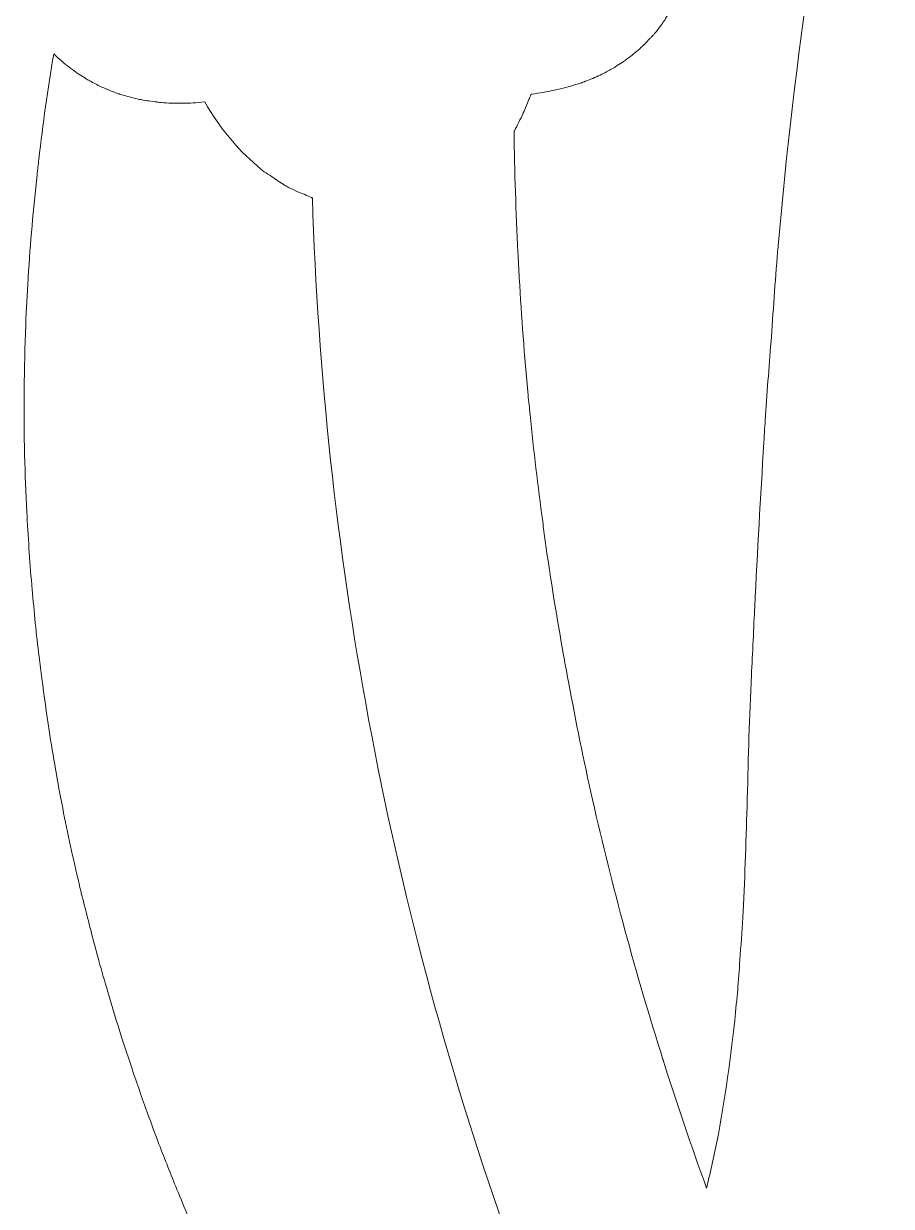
# Model space of a CAD drawing. Header units: millimetres. Extents: x -416 to 1516, y -417 to 43.
# Drawn here: x 793.3 to 803.31, y -190.96 to -177.33 of the extents above; entities that cross this region are included whole.
import ezdxf

# ---------------------------------------------------------------- set-up
doc = ezdxf.new("R2010")
doc.units = ezdxf.units.MM
doc.header["$MEASUREMENT"] = 0
doc.layers.add('Layer 2', color=7, linetype='Continuous')

msp = doc.modelspace()

# ---------------------------------------------------------------- linework, layer by layer
at = {"layer": 'Layer 2', "lineweight": 0}
for points, knots in [([(805.6022479268547, -164.4137424750436), (805.5994918504665, -164.7134873141071), (805.5843334303314, -165.0096793984515), (805.5541027174484, -165.3018665592942), (805.549968602866, -165.3420665172378), (805.5484183098977, -165.3829554942783), (805.5437674309926, -165.4230262611411), (805.5431645392827, -165.429184369321), (805.5428200297341, -165.435428604888), (805.542131010637, -165.4415651812211), (805.5388581699261, -165.4691259451031), (805.5351546922794, -165.4965359860576), (805.531623469407, -165.5240106225525), (805.5063881449776, -165.7239984154713), (805.4766741964173, -165.922801956817), (805.4405868212093, -166.1200552051943), (805.440414566435, -166.1208303516785), (805.4403284390479, -166.1216270300094), (805.4401561842736, -166.1224237083404), (805.4022601339359, -166.3297107973185), (805.3585074212732, -166.5356844436429), (805.3100177023184, -166.7405599657814), (805.3099315749313, -166.7411628574913), (805.309759320157, -166.7417657492012), (805.3095870653827, -166.7423686409111), (805.2590302891367, -166.9561798794644), (805.2032197422756, -167.1689575893722), (805.1430166986709, -167.3808955572554), (805.1429305712837, -167.3812400668039), (805.1428444438966, -167.3815845763524), (805.1427583165095, -167.3819075540542), (805.1190732850484, -167.4651496737165), (805.0948714892645, -167.5483271978385), (805.0699806743836, -167.6313539990331), (805.0697222922222, -167.6320860818237), (805.0695500374479, -167.6328181646143), (805.0692916552865, -167.6335502474049), (805.0107250320373, -167.82854265187), (804.9489716954641, -168.0230613557059), (804.8843761551158, -168.2172786136869), (804.8840316455672, -168.2184843971067), (804.8836010086316, -168.2197117123734), (804.8831703716959, -168.2209174957932), (804.8513032384574, -168.3167557458235), (804.818919340896, -168.4125939958538), (804.7858464242375, -168.508346118497), (804.7857602968505, -168.5085614369648), (804.7857602968505, -168.5088198191262), (804.7855880420763, -168.509035137594), (804.6719860184501, -168.8378910335079), (804.5520105681762, -169.16642395172), (804.42910678674, -169.4960119304245), (804.3512476287733, -169.7045909302096), (804.2717520504511, -169.9148063503502), (804.1926009816776, -170.1244834743212), (804.144283517497, -170.2523826442111), (804.0966550724133, -170.3792482854554), (804.0482514808456, -170.5078149425956), (804.0441173662633, -170.5188607799952), (804.0400693790682, -170.5293252575316), (804.0359352644858, -170.5403495630844), (803.7387096514959, -171.3289319196581), (803.4436372231843, -172.0729002896978), (803.2091123480259, -172.8404675638115), (803.2090262206387, -172.8408551370536), (803.2089400932516, -172.8412642421425), (803.2087678384773, -172.8416518153846), (803.1751781574961, -172.9497201543875), (803.1463254828072, -173.0598986143751), (803.11531962344, -173.1690866094108), (803.0907733181076, -173.2577116907688), (803.06217902558, -173.3444635014568), (803.0396136501516, -173.4341221114604), (802.4918434679969, -175.6109918212026), (802.1959097658139, -177.7331921719633), (802.0057404950281, -179.8899080731169), (802.0057404950281, -179.8899080731169), (802.0052237307053, -179.8967552003938), (802.0052237307053, -179.8967552003938), (802.005051475931, -179.8968843914745), (802.005051475931, -179.8970351144019), (802.005051475931, -179.8971643054826), (801.9747346356609, -180.2415446629269), (801.9532889162651, -180.5904467081956), (801.9277952096743, -180.9369587184714), (801.9054020890202, -181.2402993759476), (801.8793916181065, -181.5416591035199), (801.860012956002, -181.8471098819809), (801.8598407012278, -181.8498228946755), (801.8596684464535, -181.8525574392169), (801.8594961916792, -181.8552704519115), (801.8532950198058, -181.9535418006283), (801.8471799753195, -182.0530404646117), (801.8411510582202, -182.1515701954898), (801.8410649308332, -182.1535941890874), (801.840892676059, -182.1556397145318), (801.8408065486718, -182.1576637081293), (801.802824370947, -182.7839174718074), (801.7677705243844, -183.4136163309707), (801.7358172637588, -184.0527676708717), (801.725481977303, -184.2586121261154), (801.7092900285223, -184.610894671329), (801.6980934681953, -184.8343737090878), (801.672944271153, -185.3352905926431), (801.6629534942458, -185.7590373373288), (801.6495176218533, -186.2678348768067), (801.6495176218533, -186.2688468736054), (801.6494314944662, -186.2698373385575), (801.6494314944662, -186.2708493353562), (801.6380626793648, -186.7035317964568), (801.6234210235525, -187.1357405569282), (801.601372412447, -187.5669588524476), (801.6001666290271, -187.5885552947707), (801.5989608456073, -187.6101948007875), (801.5978411895745, -187.6317697112638), (801.5889700687001, -187.7950672372647), (801.5763954701789, -187.9579125944831), (801.5641653812062, -188.1208010153951), (801.5560694068159, -188.2379557937403), (801.5490930884582, -188.3552182313195), (801.5390161841639, -188.4721146275034), (801.5366907447113, -188.4993739455305), (801.5342791778717, -188.5266332635575), (801.531867611032, -188.5538710497378), (801.5295421715795, -188.5799030524982), (801.5263554582556, -188.6058489278714), (801.5232548723188, -188.6318163350915), (801.4759709367838, -189.132819346034), (801.4087915748214, -189.6315615130642), (801.3162046336554, -190.1275260718595), (801.2784808380919, -190.320300696106), (801.2363645457847, -190.5124939604894), (801.1911476675408, -190.7044073108646), (801.1875303172812, -190.7199533042418), (801.1837407122475, -190.7354777657722), (801.180123361988, -190.7510237591494), (801.0023564349491, -190.2609804582194), (800.8350970491402, -189.7682241445947), (800.6783452045613, -189.2729701367433), (800.6776561854643, -189.2707523565247), (800.6771394211415, -189.2685561081528), (800.6764504020445, -189.2663383279342), (800.3638941141452, -188.2780911561435), (800.0932818637788, -187.2799393348327), (799.8653026700424, -186.2733254977363), (799.8653026700424, -186.2733254977363), (799.8647859057196, -186.2708062716627), (799.8647859057196, -186.2708062716627), (799.7629833341305, -185.8211136516037), (799.6727218324169, -185.3691601876324), (799.5879724834798, -184.916237790556), (799.5698857321822, -184.8194306074205), (799.5514544713361, -184.7226449561317), (799.5341428665228, -184.6257085819155), (799.4548195429749, -184.1824324521978), (799.3826447925588, -183.7378859435199), (799.3196856725659, -183.2918322055671), (799.3090920039488, -183.2173320156986), (799.3003931378486, -183.1425734436687), (799.2903162335542, -183.067987126413), (799.2350224510159, -182.6578915725876), (799.1866188594481, -182.2467624901166), (799.1451915862381, -181.8345783471532), (799.1376985035577, -181.7598197751233), (799.1289135100702, -181.6852549897145), (799.1218510643255, -181.6104102902974), (799.0793902624698, -181.1607822657787), (799.0463173458114, -180.7098838622999), (799.020479129672, -180.2580595894094), (799.0148808495085, -180.1604987916364), (799.0103160979905, -180.0628088027828), (799.0054929643112, -179.965140345776), (798.9826692067214, -179.5014304934614), (798.9654437292951, -179.0370316220497), (798.9601899586801, -178.5713623716778), (798.9615679968742, -178.5689938685317), (798.9625153981327, -178.5664531106113), (798.9638073089396, -178.5640846074652), (799.0002391936962, -178.4986062613987), (799.0338288746774, -178.4315776223638), (799.0639734601733, -178.3628049037395), (799.064490224496, -178.3616421840132), (799.0651792435931, -178.3605225279805), (799.0656960079159, -178.3593382764075), (799.0656960079159, -178.3593382764075), (799.0656960079159, -178.3592306171736), (799.0656960079159, -178.3592306171736), (799.0662127722387, -178.3581755566812), (799.0665572817873, -178.3571420280356), (799.06707404611, -178.3560869675433), (799.0891226572156, -178.3055086594505), (799.1103099944498, -178.2555763067611), (799.1307221851999, -178.2054932311443), (799.134684045008, -178.1958469637856), (799.1390765417517, -178.1860284416526), (799.1430384015598, -178.1764037061407), (799.1476031530777, -178.1653148050476), (799.1526846689185, -178.1538813944059), (799.1571632930493, -178.1428786206999), (799.1588858407919, -178.1426633022321), (799.1605222611474, -178.1422111334496), (799.1623309362772, -178.1419958149818), (799.1639673566326, -178.1417804965139), (799.1654315222139, -178.1413713914251), (799.1670679425694, -178.1411560729572), (799.1670679425694, -178.1411560729572), (799.1678430890536, -178.1410268818765), (799.1678430890536, -178.1410268818765), (799.2539704761848, -178.1297657260091), (799.3378585512506, -178.1145427103337), (799.420713097671, -178.0970373188993), (799.4208853524451, -178.0969942552057), (799.4211437346065, -178.0969511915121), (799.4214021167679, -178.0969081278186), (799.4220050084779, -178.0967789367379), (799.4226079001878, -178.0967143411975), (799.4232107918978, -178.0965851501168), (799.4469819507459, -178.0915466979696), (799.4704947274328, -178.0861852681207), (799.4939213767325, -178.0805869879572), (799.4943520136682, -178.0804793287233), (799.4947826506037, -178.0803286057958), (799.4952132875394, -178.0802209465619), (799.4953855423137, -178.0801778828683), (799.4955577970879, -178.080113287328), (799.4957300518622, -178.0800702236344), (799.576345286217, -178.0607346252235), (799.6556686097649, -178.0388798007389), (799.732494239086, -178.0123310336557), (799.7333555129574, -178.0120295878007), (799.7343029142157, -178.0118788648732), (799.7351641880871, -178.0115774190183), (799.7369728632168, -178.0109529954616), (799.7388676657338, -178.0106084859131), (799.7406763408635, -178.0099840623564), (799.7435185446388, -178.0089720655576), (799.7467052579626, -178.008433769388), (799.7496335891251, -178.0074217725892), (799.75609314316, -178.0051393968302), (799.762035932872, -178.001888087966), (799.7684093595198, -177.9995411166667), (799.7715099454565, -177.998421460634), (799.774438276619, -177.9968926995124), (799.7775388625556, -177.9957515116329), (799.7795197924597, -177.9950409606891), (799.7812423402023, -177.9940935594306), (799.7832232701063, -177.9933830084868), (799.8402396003872, -177.972152607559), (799.8963085294097, -177.9490704678078), (799.9509132928508, -177.9232322516684), (799.9511716750122, -177.9231461242813), (799.9513439297865, -177.9230815287409), (799.9515161845608, -177.9229954013538), (799.9521190762707, -177.9227370191924), (799.9527219679806, -177.9225432325714), (799.9532387323034, -177.92228485041), (799.9775266554744, -177.9107868442279), (800.0009533047742, -177.8975662903033), (800.0247244636223, -177.8850993510161), (800.0259302470422, -177.8844749274594), (800.027136030462, -177.8836997809752), (800.0283418138819, -177.8830753574185), (800.0290308329788, -177.8827093160232), (800.0296337246888, -177.8822786790875), (800.0303227437859, -177.8819126376922), (800.0695968323178, -177.8611559373936), (800.1084402839139, -177.8394303039897), (800.1462502068645, -177.8159175273029), (800.1467669711873, -177.8156376132947), (800.147197608123, -177.8154222948269), (800.1476282450586, -177.8151423808187), (800.1484033915428, -177.8146686801895), (800.149178538027, -177.8142595751006), (800.1499536845112, -177.8137858744714), (800.1752751363277, -177.797959967086), (800.2003382059829, -177.7814450406036), (800.2250567660896, -177.7643272224113), (800.2257457851866, -177.7638319899353), (800.2264348042837, -177.7632290982253), (800.2271238233808, -177.7627338657493), (800.2274683329293, -177.7625185472815), (800.2277267150906, -177.7622386332733), (800.2280712246392, -177.7620233148055), (800.2639863450729, -177.7369817769971), (800.2989540642482, -177.7098947137443), (800.3334050191007, -177.6819894403138), (800.3340940381978, -177.6814511441442), (800.3347830572948, -177.6809559116682), (800.3354720763919, -177.6804176154986), (800.3366778598117, -177.6794056186999), (800.3380558980058, -177.6785228129818), (800.3392616814257, -177.677510816183), (800.361827056854, -177.6591441508772), (800.384736941831, -177.6415526320557), (800.4066132981623, -177.621894055943), (800.4066994255494, -177.6218509922494), (800.4066994255494, -177.621786396709), (800.4067855529365, -177.6217218011687), (800.4067855529365, -177.6217002693219), (800.4068716803237, -177.6216787374752), (800.4068716803237, -177.6216572056284), (800.4068716803237, -177.6216141419348), (800.4069578077108, -177.6215710782412), (800.4070439350979, -177.6215280145477), (800.4073884446465, -177.6211404413056), (800.407732954195, -177.6207098043699), (800.4082497185177, -177.6203222311278), (800.4085942280662, -177.6200423171196), (800.4088526102277, -177.6196762757243), (800.4091971197762, -177.6193963617162), (800.4482128261467, -177.5841487285327), (800.4855921121616, -177.5453914043236), (800.5224546338538, -177.5057082107029), (800.5257274745647, -177.5021554559837), (800.5293448248243, -177.4991194655874), (800.5326176655353, -177.4955451790214), (800.533134429858, -177.4950284146987), (800.5336511941808, -177.4945331822226), (800.5341679585036, -177.4939948860531), (800.5381298183116, -177.4897100485433), (800.5424361876683, -177.4861788256709), (800.5463119200891, -177.4818509244676), (800.5541495123181, -177.4731735902141), (800.5628483784184, -177.4663479947839), (800.5705998432602, -177.4574553420626), (800.5705998432602, -177.4574553420626), (800.5708582254216, -177.4571969599012), (800.5708582254216, -177.4571969599012), (800.599366390562, -177.4244685527914), (800.6232236767974, -177.3910511265844), (800.6475115999683, -177.3576767640711), (800.6494925298724, -177.35500681507), (800.6515595871635, -177.3523583979157), (800.6536266444547, -177.3497099807614), (800.6606890901994, -177.3399129904753), (800.6693018289126, -177.3303528505037), (800.6761058924959, -177.3205343283707), (800.6766226568187, -177.3196515226526), (800.6771394211415, -177.3187687169346), (800.6778284402386, -177.3178859112165), (800.6848047585962, -177.3079381980028), (800.6907475483083, -177.2978182300149), (800.697120974956, -177.2877628575673), (800.7123655224782, -177.2645299948886), (800.7278684521618, -177.2413186640568), (800.7419933436513, -177.2179350784506), (800.7447494200395, -177.2133487950859), (800.7480222607505, -177.2088486391083), (800.7507783371387, -177.2042623557436), (800.7525008848813, -177.2013555564279), (800.754223432624, -177.198470288959), (800.7560321077538, -177.1955634896433), (800.7586159293677, -177.1910202699721), (800.7616303879173, -177.1864985821477), (800.7642142095312, -177.1819338306298), (800.7653338655639, -177.179931368879), (800.766711903758, -177.1779289071282), (800.7678315597907, -177.1759049135306), (800.7678315597907, -177.175861849837), (800.7679176871778, -177.1758187861435), (800.7679176871778, -177.1757757224499), (800.768692833662, -177.1743976842558), (800.7689512158234, -177.1729119868278), (800.7697263623076, -177.1715339486337), (800.8150293679387, -177.0904234818028), (800.850686106211, -177.0074182124551), (800.8797110356742, -176.9229487775261), (800.8808306917069, -176.9196544049684), (800.8828977489981, -176.9165753508784), (800.8840174050308, -176.9132809783206), (800.8840174050308, -176.9132809783206), (800.8840174050308, -176.9131517872399), (800.8840174050308, -176.9131517872399), (800.8843619145792, -176.9122689815218), (800.884878678902, -176.9114292394973), (800.8852231884506, -176.9105464337792), (800.8858260801605, -176.9088454178834), (800.886859608806, -176.9072305293747), (800.887462500516, -176.9055295134788), (800.887462500516, -176.9055295134788), (800.887462500516, -176.9054864497853), (800.887462500516, -176.9054864497853), (800.887462500516, -176.9054649179385), (800.887462500516, -176.9054864497853), (800.887462500516, -176.9054649179385), (800.8877208826774, -176.9047543669946), (800.8877208826774, -176.9039576886637), (800.8879792648388, -176.9032471377199), (800.888754411323, -176.9007063797995), (800.8890127934844, -176.8980148989516), (800.8897879399685, -176.8954741410313), (800.9157984108822, -176.8150096296039), (800.9357799646966, -176.7329517615146), (800.9493019644763, -176.6490636864488), (800.9499909835733, -176.6448865081729), (800.9516274039288, -176.6409892439052), (800.9522302956387, -176.6368120656293), (800.9532638242842, -176.6300725975863), (800.9542973529299, -176.6233115976965), (800.9554170089626, -176.6165721296535), (800.956364410221, -176.6098111297637), (800.957656321028, -176.603136257261), (800.9585175948993, -176.5963537255244), (800.9590343592221, -176.5930808848134), (800.959637250932, -176.5898726396428), (800.9600678878677, -176.586578267085), (800.9611014165132, -176.5783961653076), (800.9606707795775, -176.5696542355138), (800.9615320534489, -176.5614290700427), (800.9617904356103, -176.5589744395095), (800.9617043082231, -176.5563690860488), (800.9619626903846, -176.5539144555155), (800.9620488177717, -176.5519765893051), (800.9621349451588, -176.5500602549414), (800.9623933273202, -176.5481654524245), (800.9666135692896, -176.5087406409652), (800.9679054800966, -176.4682392371667), (800.9697141552264, -176.4279100881425), (800.9710060660333, -176.4015551076803), (800.97410665197, -176.3759322100088), (800.9745372889057, -176.3492542518449), (800.9746234162928, -176.3436129079878), (800.9745372889057, -176.3378639048968), (800.9746234162928, -176.3322010291929), (800.97470954368, -176.3181837969373), (800.9748817984542, -176.3040804372945), (800.9747956710671, -176.2899770776518), (800.97470954368, -176.2836897783912), (800.9748817984542, -176.2774455428242), (800.9747956710671, -176.2711367117168), (800.9747956710671, -176.2711151798701), (800.9747956710671, -176.2711151798701), (800.9747956710671, -176.2710936480233), (800.9747956710671, -176.2710936480233), (800.9747956710671, -176.2707060747812), (800.9747956710671, -176.2707060747812), (800.9747956710671, -176.2685313582561), (800.9744511615186, -176.2662920461907), (800.9744511615186, -176.2641173296657), (800.9733315054858, -176.1993064708494), (800.9704031743235, -176.1335482107747), (800.9649771489342, -176.0665195717398), (800.9637713655143, -176.0523300847099), (800.9642881298371, -176.0389803397046), (800.962910091643, -176.0247047252876), (800.962910091643, -176.0247047252876), (800.962910091643, -176.0239941743438), (800.962910091643, -176.0239941743438), (800.9634268559657, -176.0237142603356), (800.9637713655143, -176.0233482189403), (800.96420200245, -176.0230683049321), (801.2342113611064, -175.8633020018036), (801.4520275231613, -175.6788602022621), (801.6245406795853, -175.4565438842295), (801.6245406795853, -175.456500820536), (801.6246268069724, -175.4564792886892), (801.6246268069724, -175.4564362249956), (801.6353066029766, -175.442914225216), (801.6429719404313, -175.4267007445885), (801.6532210994999, -175.412877298954), (801.6534794816613, -175.4124681938651), (801.6537378638227, -175.4119944932359), (801.6539962459841, -175.411585388147), (801.715577327783, -175.3273528035326), (801.7749190975164, -175.2409885660868), (801.8229781795357, -175.1440952555641), (801.8229781795357, -175.1439660644835), (801.8230643069228, -175.1438799370963), (801.8231504343099, -175.1437507460156), (801.8493331599977, -175.0915790812609), (801.8666447648111, -175.0300625950024), (801.8887795033039, -174.973692220125), (801.9150483563789, -174.9061898804609), (801.9466571074561, -174.8444580757345), (801.9672415529805, -174.7705392457292), (801.9942855525396, -174.6734736804322), (802.0094439726747, -174.5761282011271), (802.0151283802254, -174.4788473173624), (802.0159896540968, -174.4650884672682), (802.01349195987, -174.4514157445611), (802.0137503420314, -174.4376784263137), (802.0138364694185, -174.4361066014985), (802.01349195987, -174.4345347766834), (802.01349195987, -174.4329629518682), (802.0146977432897, -174.3663434179222), (802.0134058324828, -174.2997669476698), (802.0069462784479, -174.2333627321916), (802.0069462784479, -174.2333627321916), (802.0064295141252, -174.2281304934234), (802.0064295141252, -174.2281304934234), (802.0064295141252, -174.2277644520281), (802.0063433867381, -174.2273768787859), (802.0063433867381, -174.2270108373907), (802.0059988771895, -174.2225968088002), (802.0063433867381, -174.2181827802097), (802.0059127498024, -174.2137687516192), (802.0048792211568, -174.2035626562442), (802.0033289281885, -174.1933996245627), (802.0019508899943, -174.1832150610344), (802.00177863522, -174.1822030642356), (802.00177863522, -174.1812125992836), (802.0016063804458, -174.1802006024848), (802.0016063804458, -174.1802006024848), (802.0016063804458, -174.1796192426217), (802.0016063804458, -174.1796192426217), (802.0005728518003, -174.1690471058513), (801.9998838327032, -174.1584749690809), (801.9985057945091, -174.1479243641574), (801.9979029027992, -174.1433380807926), (801.9973861384764, -174.1387302655811), (801.9966971193793, -174.1341224503696), (801.9966971193793, -174.1341224503696), (801.9966971193793, -174.1339286637485), (801.9966971193793, -174.1339286637485), (801.9962664824437, -174.13110799182), (801.9957497181209, -174.128330383585), (801.9952329537981, -174.1255312435032), (801.995146826411, -174.1252943931887), (801.9950606990238, -174.1250360110272), (801.9950606990238, -174.1247991607126), (801.9862757055364, -174.0636271840027), (801.9759404190808, -174.0026705257605), (801.9625045466883, -173.9419291859862), (801.9625045466883, -173.9419291859862), (801.9625045466883, -173.9419076541394), (801.9625045466883, -173.9419076541394), (801.9625045466883, -173.9417353993652), (801.9624184193011, -173.9415200808973), (801.9624184193011, -173.9413478261231), (801.9612126358812, -173.9361155873549), (801.9600068524614, -173.9309264122802), (801.9588871964287, -173.9257157053588), (801.9569062665247, -173.9168445844842), (801.9542363175236, -173.9081241865372), (801.9520831328454, -173.8992961293563), (801.9517386232968, -173.8978965593154), (801.9513079863611, -173.8965185211213), (801.9509634768126, -173.8951189510804), (801.9488102921343, -173.8853219607942), (801.9468293622303, -173.8755034386612), (801.9444177953907, -173.8657064483751), (801.9395946617113, -173.846284722577), (801.9337379993864, -173.8270998470935), (801.92822584661, -173.8078503760697), (801.9281397192228, -173.8076565894486), (801.9280535918357, -173.8074412709808), (801.9280535918357, -173.8072474843597), (801.9266755536416, -173.8020367774383), (801.9254697702218, -173.7967830068233), (801.9240917320277, -173.7915507680551), (801.9149622289917, -173.7571213450493), (801.9050575794716, -173.722950304205), (801.8956696942744, -173.6886070085864), (801.8949806751773, -173.6863461646743), (801.8945500382417, -173.6840637889153), (801.8938610191447, -173.6818029450031), (801.888176611594, -173.6613476905594), (801.8830089683661, -173.6407847768818), (801.8768939238797, -173.6204802453656), (801.8762049047828, -173.6184347199213), (801.8758603952342, -173.6163461307833), (801.8751713761371, -173.614300605339), (801.8751713761371, -173.614300605339), (801.8751713761371, -173.6142790734922), (801.8751713761371, -173.6142790734922), (801.8751713761371, -173.614192946105), (801.8751713761371, -173.6140852868711), (801.87508524875, -173.613999159484), (801.87508524875, -173.613805372863), (801.8749991213629, -173.6136115862419), (801.8749129939757, -173.6134177996209), (801.8791332359452, -173.6100157678292), (801.8824060766561, -173.6065276086504), (801.8866263186256, -173.6031255768587), (801.8866263186256, -173.6031255768587), (801.8871430829483, -173.6026734080762), (801.8871430829483, -173.6026734080762), (801.8910188153693, -173.5994651629056), (801.8936887643704, -173.5960415992671), (801.8975644967912, -173.5928333540965), (801.9093639488283, -173.5831870867378), (801.919010216187, -173.5731963098306), (801.9304651586754, -173.5635069787783), (801.9538918079751, -173.5436976797381), (801.9711172854013, -173.5221873648021), (801.9933381512813, -173.5020981517537), (802.0648238826002, -173.437933248341), (802.1361373591449, -173.3727348162826), (802.1958236384268, -173.3041343524326), (802.1967710396852, -173.3030362282466), (802.1981490778793, -173.3020672951414), (802.1990964791378, -173.3009691709555), (802.2096901477549, -173.2889113367571), (802.221575727179, -173.2774994579622), (802.2319971410219, -173.2653554963767), (802.2319971410219, -173.2653554963767), (802.2322555231833, -173.2650971142153), (802.2322555231833, -173.2650971142153), (802.2322555231833, -173.2650540505218), (802.2323416505704, -173.2650109868282), (802.2324277779576, -173.2649679231346), (802.2331167970545, -173.2641497129569), (802.2338919435388, -173.2633960983195), (802.2345809626358, -173.2625778881417), (802.2467249242213, -173.2496587800721), (802.2592133953553, -173.2369980541638), (802.2699793187468, -173.2232822677631), (802.2705822104567, -173.2224640575854), (802.2710128473924, -173.2214951244801), (802.2717018664894, -173.2206769143024), (802.308219878633, -173.1736944246223), (802.3389673558389, -173.1213505050933), (802.3695425782705, -173.0690711811046), (802.3735905654656, -173.0622240538277), (802.378413699145, -173.0560013501074), (802.3824616863402, -173.0491542228305), (802.3833229602114, -173.0475823980154), (802.3843564888571, -173.0460967005874), (802.3853900175027, -173.0446110031593), (802.3867680556967, -173.0421994363197), (802.3884906034393, -173.0400677834882), (802.3898686416335, -173.0376562166485), (802.3952085396356, -173.0279238219026), (802.4019264758318, -173.0193326150363), (802.4071802464468, -173.0094064336694), (802.407266373834, -173.0092341788952), (802.4073525012211, -173.0089973285806), (802.4074386286082, -173.0088250738063), (802.4076108833825, -173.0083083094835), (802.4078692655439, -173.0077484814672), (802.4081276477053, -173.0072747808379), (802.4201854819037, -172.9849247238774), (802.4287120932297, -172.9580314472456), (802.4396502713953, -172.9341310973167), (802.4623879015979, -172.8845863178695), (802.4859868056719, -172.8360750670678), (802.505020958228, -172.7822885138043), (802.506398996422, -172.7784773769238), (802.5082937989389, -172.7753767909871), (802.509671837133, -172.7715441222597), (802.509671837133, -172.7715225904129), (802.5097579645202, -172.7714795267194), (802.5097579645202, -172.7714579948726), (802.5225909452028, -172.7344447502529), (802.5392996583062, -172.7027068080951), (802.5501517090847, -172.6628728915469), (802.5558361166354, -172.6422453823289), (802.5585060656365, -172.6217470641917), (802.5631569445416, -172.6011410868205), (802.5762483073855, -172.5470100240086), (802.5885645237453, -172.4929004930434), (802.5974356446197, -172.4389416850056), (802.5979524089425, -172.436422458932), (802.5986414280396, -172.4339247647052), (802.5989859375882, -172.4314270704784), (802.5989859375882, -172.4313840067849), (802.5990720649753, -172.4313624749381), (802.5990720649753, -172.4313194112445), (802.5990720649753, -172.4313194112445), (802.5990720649753, -172.4311256246235), (802.5990720649753, -172.4311256246235), (802.5997610840723, -172.4269269145008), (802.5993304471367, -172.4227497362249), (802.5999333388465, -172.4185510261023), (802.5999333388465, -172.4183357076345), (802.5999333388465, -172.4181419210134), (802.6000194662337, -172.4179266025456), (802.6177617079827, -172.3015469706845), (802.6262021919216, -172.1855764439123), (802.6254270454374, -172.0700580859225), (802.6255131728245, -172.0691537483576), (802.6256854275988, -172.0682709426395), (802.6256854275988, -172.0673666050747), (802.6256854275988, -172.0657732484127), (802.6258576823731, -172.0641798917508), (802.6260299371473, -172.0625865350889), (802.6263744466959, -172.0591199077568), (802.6268050836316, -172.055631748578), (802.6268050836316, -172.052165121246), (802.6267189562444, -172.0505287008905), (802.6268912110187, -172.0488492168414), (802.6269773384058, -172.0471912646392), (802.6269773384058, -172.0471912646392), (802.6269773384058, -172.0463515226146), (802.6269773384058, -172.0463515226146), (802.6268050836316, -172.038384739305), (802.6250825358889, -172.0304825515357), (802.6248241537276, -172.022515768226), (802.6245657715662, -172.0116637174475), (802.6224125868879, -172.0008977940561), (802.6219819499522, -171.9900457432776), (802.621809695178, -171.9866221796391), (802.621206803468, -171.9831986160006), (802.6210345486937, -171.9797750523622), (802.6182784723055, -171.9242013558157), (802.6156085233044, -171.8686276592693), (802.6091489692697, -171.8132046856503), (802.6072541667527, -171.7962375903855), (802.6044119629775, -171.7793566225078), (802.6018281413635, -171.7624541227833), (802.6013113770407, -171.7589659636045), (802.6013975044278, -171.7554778044256), (802.600880740105, -171.7519896452468), (802.6003639757822, -171.7483722949873), (802.6003639757822, -171.7447118810342), (802.5998472114594, -171.7410945307747), (802.5998472114594, -171.7410945307747), (802.5998472114594, -171.7408361486133), (802.5998472114594, -171.7408361486133), (802.5998472114594, -171.7405992982987), (802.5997610840723, -171.7403409161373), (802.5997610840723, -171.7401040658227), (802.5986414280396, -171.732438728368), (802.596918880297, -171.7248164546069), (802.5957130968771, -171.7171511171522), (802.590373198875, -171.6830877355418), (802.5839997722273, -171.6491104813185), (802.5774540908053, -171.6151116952485), (802.5759899252241, -171.6073386985599), (802.5748702691914, -171.5995657018713), (802.573319976223, -171.5918142370295), (802.5728032119002, -171.5894457338834), (802.572630957126, -171.5870772307373), (802.5721141928032, -171.5847087275912), (802.5719419380289, -171.5837182626391), (802.5716835558675, -171.5827493295339), (802.5714251737062, -171.5817588645819), (802.570650027222, -171.5777539410803), (802.5697026259635, -171.5737705494255), (802.5689274794794, -171.5697871577707), (802.5650517470584, -171.5516788746263), (802.5614343967989, -171.533570591482), (802.5572141548295, -171.5154838401844), (802.5559222440226, -171.5101008784887), (802.5548887153769, -171.5046963849462), (802.5536829319572, -171.4993134232505), (802.5535106771829, -171.4987966589277), (802.5535106771829, -171.4982798946049), (802.5533384224086, -171.4977631302822), (802.5533384224086, -171.4977631302822), (802.5533384224086, -171.4977415984354), (802.5533384224086, -171.4977415984354), (802.5533384224086, -171.4975908755079), (802.5532522950215, -171.4973970888869), (802.5532522950215, -171.4972463659594), (802.5521326389887, -171.4925739552075), (802.5505823460204, -171.4879446081492), (802.5494626899876, -171.4832721973973), (802.5493765626005, -171.4829276878488), (802.5492904352134, -171.4826047101471), (802.5492043078262, -171.4822602005985), (802.5492043078262, -171.4822602005985), (802.5492043078262, -171.4821310095178), (802.5492043078262, -171.4821310095178), (802.5457592123411, -171.4681783728026), (802.5415389703716, -171.4543118634744), (802.537835492725, -171.440380758606), (802.5318927030129, -171.4183536793471), (802.5261221680751, -171.3963266000883), (802.5199209962017, -171.3743425845231), (802.5187152127818, -171.3701438744004), (802.5176816841363, -171.365923632431), (802.5164759007164, -171.3617249223084), (802.5138920791024, -171.3530260562081), (802.5119972765856, -171.344305658261), (802.5094134549717, -171.3356067921608), (802.5094134549717, -171.3356067921608), (802.5094134549717, -171.3355421966205), (802.5094134549717, -171.3355421966205), (802.5094134549717, -171.3355421966205), (802.5091550728102, -171.3349177730638), (802.5091550728102, -171.3349177730638), (802.5056238499378, -171.3231183210268), (802.5020926270655, -171.3113188689898), (802.4986475315802, -171.2995194169528), (802.4966666016762, -171.2933828406197), (802.4951163087079, -171.2872247324398), (802.4931353788038, -171.2810666242599), (802.4914989584483, -171.2757482581046), (802.4900347928672, -171.2704083601025), (802.4883122451245, -171.2650899939471), (802.4883122451245, -171.2649392710196), (802.4882261177373, -171.2648100799389), (802.4882261177373, -171.2646593570115), (802.4882261177373, -171.2646593570115), (802.4882261177373, -171.2646378251647), (802.4882261177373, -171.2646378251647), (802.4868480795433, -171.2606544335098), (802.4851255318006, -171.2567141055486), (802.4839197483808, -171.2527522457405), (802.4838336209937, -171.2525584591195), (802.4837474936065, -171.2523646724985), (802.4837474936065, -171.2521708858774), (802.4703977486012, -171.2117771413129), (802.4553254558532, -171.1715556515226), (802.4403392904924, -171.1312910980387), (802.4389612522983, -171.1274584293114), (802.4376693414913, -171.123625760584), (802.4362051759101, -171.1198146237035), (802.4258698894544, -171.0920816050472), (802.4172571507412, -171.064240927157), (802.4062328451884, -171.0365509721943), (802.5814159506134, -170.931992324217), (802.7306747125118, -170.8170122623968), (802.8571958442076, -170.6907710447092), (802.8583155002403, -170.6896298568297), (802.8591767741116, -170.6883379460227), (802.8603825575315, -170.6871752262964), (802.8603825575315, -170.6871752262964), (802.8603825575315, -170.6871536944496), (802.8603825575315, -170.6871536944496), (802.8605548123057, -170.6869383759818), (802.86072706708, -170.6866799938204), (802.8609854492414, -170.6864646753526), (802.9143844292628, -170.6328288450166), (802.9625296386691, -170.5765015338328), (803.007746516913, -170.5185593341402), (803.0102442111398, -170.5153726208164), (803.0133447970766, -170.5125304170411), (803.0158424913034, -170.5093221718704), (803.0171344021103, -170.5076642196681), (803.0187708224659, -170.5061785222401), (803.0199766058856, -170.5045205700378), (803.0200627332728, -170.5044559744975), (803.0200627332728, -170.5044344426507), (803.0201488606599, -170.5043698471104), (803.0209240071441, -170.503314786618), (803.0215268988541, -170.5021520668917), (803.0223020453382, -170.5010970063994), (803.0482263888647, -170.4673566024907), (803.0695859808733, -170.4310323769681), (803.0929265027859, -170.3958708711718), (803.1011086045633, -170.3829732949489), (803.1104103623735, -170.3706786104359), (803.118592464151, -170.3577379705194), (803.1187647189253, -170.357479588358), (803.1189369736994, -170.3572427380434), (803.1191092284737, -170.356984355882), (803.1202288845064, -170.3551541489055), (803.1210040309907, -170.3531301553079), (803.1221236870233, -170.3512999483314), (803.1224681965718, -170.350740120315), (803.1227265787332, -170.3501372286051), (803.1230710882818, -170.3495774005887), (803.1235878526046, -170.348759190411), (803.123932362153, -170.3478763846929), (803.1244491264758, -170.3470581745152), (803.133061865189, -170.3341605982922), (803.1421052408377, -170.3215429360775), (803.1498567056796, -170.3081501273786), (803.176986832626, -170.2617705294084), (803.1996383354415, -170.2125056639694), (803.2227204751927, -170.1635422443852), (803.2271990993235, -170.1541543591879), (803.2329696342613, -170.1456062160152), (803.2373621310049, -170.1361322034307), (803.2377066405535, -170.1352278658659), (803.2382234048763, -170.1343665919945), (803.238740169199, -170.13352684997), (803.2392569335218, -170.1322995347034), (803.2401182073932, -170.1311583468239), (803.240634971716, -170.1299094997105), (803.2416685003615, -170.127584060258), (803.2428742837814, -170.1253232163457), (803.2439078124269, -170.1229762450464), (803.243993939814, -170.1227393947318), (803.2440800672011, -170.1225025444172), (803.2442523219754, -170.1222656941026), (803.2444245767497, -170.1218781208605), (803.2445107041368, -170.1214690157716), (803.2446829589111, -170.1210599106828), (803.2451997232339, -170.1196818724887), (803.2456303601696, -170.1182823024478), (803.2462332518794, -170.116968859794), (803.2464055066537, -170.1165812865519), (803.2464916340408, -170.1161721814631), (803.2466638888151, -170.115784608221), (803.2477835448478, -170.1132438503006), (803.249247710429, -170.1109184108481), (803.2504534938489, -170.1083776529277), (803.2516592772687, -170.1055569809991), (803.25312344285, -170.1029085638448), (803.2544153536569, -170.1000878919163), (803.2731049966644, -170.0570026665039), (803.2877466524767, -170.0109675780822), (803.303680219096, -169.9659014227658), (803.30505825729, -169.961918031111), (803.3067808050328, -169.958149957924), (803.3081588432268, -169.9541665662692), (803.3159964354558, -169.9319887640829), (803.3259010849758, -169.9112966593246), (803.3330496581077, -169.8886666883559), (803.3345999510761, -169.8839296820637), (803.3367531357544, -169.8796879082474), (803.3383034287227, -169.8749293701084), (803.3396814669169, -169.8703430867437), (803.3408011229495, -169.8655414849111), (803.3422652885308, -169.8609552015464), (803.3539786131806, -169.8220902181034), (803.3656919378304, -169.7830314480394), (803.3757688421249, -169.7428099582491), (803.3766301159961, -169.7394079264574), (803.3777497720289, -169.7362212131336), (803.3786110459001, -169.7328191813419), (803.3786110459001, -169.7327976494951), (803.3786110459001, -169.7328191813419), (803.3786110459001, -169.7327976494951), (803.3786110459001, -169.7327761176483), (803.3786110459001, -169.7327976494951), (803.3786110459001, -169.7327761176483), (803.3786110459001, -169.7327761176483), (803.3786110459001, -169.7327330539547), (803.3786110459001, -169.7327330539547), (803.3795584471586, -169.7286204712192), (803.3797307019329, -169.7237758056931), (803.3807642305785, -169.7196416911108), (803.4098752874288, -169.5982451389493), (803.4288233125977, -169.468300443615), (803.4437233505714, -169.3345446114002), (803.4456181530883, -169.3177928346032), (803.4500106498319, -169.3032803698716), (803.4516470701875, -169.2863132746067), (803.4518193249618, -169.283707921146), (803.4525083440587, -169.2815116727741), (803.4528528536073, -169.2789063193134), (803.4528528536073, -169.2787771282327), (803.4528528536073, -169.278647937152), (803.4529389809944, -169.2785187460713), (803.4529389809944, -169.2785187460713), (803.4529389809944, -169.2783680231439), (803.4529389809944, -169.2783680231439), (803.4535418727044, -169.2728343385207), (803.4550060382855, -169.2682049914624), (803.4555228026084, -169.2626497749924), (803.4555228026084, -169.2625851794521), (803.4556089299955, -169.2625421157585), (803.4556089299955, -169.2624775202181), (803.4566424586411, -169.2503550904794), (803.4588817707065, -169.2392877212331), (803.4598291719649, -169.2270791641072), (803.4598291719649, -169.2270791641072), (803.4598291719649, -169.2270576322604), (803.4598291719649, -169.2270576322604), (803.4777436684882, -169.0077988364711), (803.4194354274003, -168.7748673179746), (803.3666393390889, -168.5610776112681), (803.3720653644782, -168.5570942196132), (803.3769746255447, -168.552357213321), (803.3823145235468, -168.5483092261259), (803.4749875921001, -168.4797733578162), (803.5644739473294, -168.4063712921336), (803.6512042261705, -168.3297609812803), (803.6528406465261, -168.3282752838523), (803.654735449043, -168.3270049048921), (803.6564579967855, -168.3254976756173), (803.6564579967855, -168.3254546119238), (803.6565441241727, -168.3254115482302), (803.6566302515598, -168.3253684845366), (803.6590418183995, -168.3231937680116), (803.661367257852, -168.3209329240994), (803.6637788246917, -168.3187366757275), (803.674458620696, -168.3091119402156), (803.6847077797646, -168.2993795454698), (803.6952153209946, -168.2896040870304), (803.6973685056729, -168.2875154978925), (803.6996078177383, -168.2854915042949), (803.7018471298037, -168.2834029151569), (803.7031390406107, -168.2821755998903), (803.7041725692562, -168.2806899024623), (803.7054644800633, -168.2794625871957), (803.710545995904, -168.2747471127502), (803.7144217283249, -168.2690842370464), (803.7194171167786, -168.2643472307541), (803.7837542749655, -168.2035197635927), (803.8423208982148, -168.137955290139), (803.8983036998501, -168.0704098867814), (803.9132898652109, -168.0525384539516), (803.9315488712828, -168.0373800338165), (803.9458460175466, -168.0189703048172), (803.9470518009664, -168.0174200118489), (803.9486020939347, -168.016214228429), (803.9498078773546, -168.0146639354606), (803.9504968964517, -168.0138457252829), (803.9512720429358, -168.0130059832584), (803.95204718942, -168.0122093049274), (803.9539419919369, -168.010271438717), (803.9558367944538, -168.0084196998936), (803.9575593421964, -168.0062880470622), (803.958592870842, -168.0048454133277), (803.9595402721004, -168.0032735885125), (803.9606599281332, -168.0018309547781), (803.9777992781723, -167.9790933245754), (803.9934744626302, -167.9554298249612), (804.0094941566366, -167.931852452734), (804.0116473413149, -167.928773398644), (804.0131976342832, -167.9252421757716), (804.0152646915743, -167.9221415898349), (804.0530746145249, -167.866912402837), (804.0880423337003, -167.8097453496286), (804.1179285370348, -167.7491977964754), (804.1218042694557, -167.7413817360932), (804.1274886770063, -167.7347499272841), (804.131192154653, -167.7268046758213), (804.2888914004903, -167.3894006367346), (804.349094444095, -167.0662291483714), (804.3347972978313, -166.7345525805289), (804.3261845591181, -166.5355337207154), (804.2907862030072, -166.3334788705055), (804.233511490565, -166.1234141732924), (804.239454280277, -166.1179450842096), (804.2435883948593, -166.112346804046), (804.2494450571842, -166.1068777149632), (804.3331608774757, -166.0285017926738), (804.4079194495057, -165.949867488223), (804.4770797413721, -165.8699197411184), (804.4781993974048, -165.868563234771), (804.4797496903732, -165.8672713239641), (804.480955473793, -165.8659148176168), (804.4810416011801, -165.8658071583829), (804.4811277285672, -165.8656994991489), (804.4812138559544, -165.8656133717618), (804.4833670406326, -165.8630295501479), (804.4849173336011, -165.8599935597515), (804.4870705182793, -165.8574097381376), (804.4875872826021, -165.8567637827341), (804.4880179195378, -165.8560316999435), (804.4885346838605, -165.85538574454), (804.4890514481833, -165.8546105980558), (804.4895682125061, -165.8538354515716), (804.4901711042161, -165.8531249006278), (804.5055879065126, -165.8349089582495), (804.517042849001, -165.814044598717), (804.5317706322004, -165.7953118920159), (804.5808632428652, -165.7326111541844), (804.6296974713687, -165.6697812252721), (804.6709524898046, -165.6018482486724), (804.6720721458372, -165.6001257009297), (804.6734501840314, -165.5986615353485), (804.674569840064, -165.5969174557591), (804.674569840064, -165.5969174557591), (804.674569840064, -165.5968959239123), (804.674569840064, -165.5968959239123), (804.677153661678, -165.5926326182493), (804.6792207189691, -165.5877233571829), (804.6817184131959, -165.5834385196731), (804.6826658144544, -165.5818882267047), (804.6834409609386, -165.5801226152685), (804.6843022348098, -165.5785723223001), (804.6848189991326, -165.5776249210417), (804.6853357634554, -165.5766775197833), (804.6858525277783, -165.5757947140652), (804.7011832026876, -165.5496119883773), (804.7148774572414, -165.5212976098579), (804.729605240441, -165.4942105466051), (804.7442468962532, -165.4672311425862), (804.7600943354854, -165.441672840455), (804.7730995709421, -165.4130785479275), (804.7731856983293, -165.412927825), (804.7732718257164, -165.4128201657661), (804.7733579531035, -165.4126694428386), (804.7736163352649, -165.4120450192819), (804.7739608448135, -165.4114636594188), (804.774305354362, -165.4108822995556), (804.774908246072, -165.4098918346036), (804.7754250103948, -165.4089444333452), (804.7759417747175, -165.407867841006), (804.7759417747175, -165.407867841006), (804.7759417747175, -165.4077386499253), (804.7759417747175, -165.4077386499253), (804.7769753033631, -165.4056715926342), (804.777578195073, -165.4031523665606), (804.7786117237185, -165.4010853092694), (804.7874828445931, -165.382094220407), (804.7941146534022, -165.3597226315997), (804.8024690099539, -165.3400209917934), (804.825465022318, -165.2864497569977), (804.8489777990048, -165.233782859767), (804.8676674420122, -165.1735798161623), (804.8749021425313, -165.1503469534836), (804.8773998367582, -165.1261236258529), (804.8837732634058, -165.1026969765532), (804.8856680659227, -165.0955699352681), (804.8868738493426, -165.0882921710555), (804.8880796327624, -165.0810144068429), (804.8965201167013, -165.0486520411284), (804.8999652121865, -165.0154068696957), (804.9065108936085, -164.9827430581262), (804.919946766001, -164.9194824922783), (804.9345884218133, -164.8565018404386), (804.9423398866551, -164.792315405179), (804.9427705235908, -164.7903129434282), (804.9432872879136, -164.7883320135242), (804.9434595426878, -164.7863295517734), (804.9442346891719, -164.7800853162064), (804.9441485617848, -164.7737549532522), (804.9448375808819, -164.7675107176852), (804.944923708269, -164.7671446762899), (804.9448375808819, -164.7668001667414), (804.944923708269, -164.7664341253461), (804.944923708269, -164.7664341253461), (804.944923708269, -164.7661111476443), (804.944923708269, -164.7661111476443), (804.9450098356562, -164.7651206826923), (804.9450098356562, -164.7641302177403), (804.9450959630433, -164.7631397527883), (804.9537087017565, -164.6797684420453), (804.9603405105655, -164.5962894720683), (804.9595653640813, -164.5120353556071), (804.9595653640813, -164.5120353556071), (804.9595653640813, -164.5113894002037), (804.9595653640813, -164.5113894002037), (804.9595653640813, -164.509774511695), (804.9598237462427, -164.5081596231862), (804.9599098736298, -164.5065447346775), (804.9599098736298, -164.5065447346775), (804.9599098736298, -164.5057480563466), (804.9599098736298, -164.5057480563466), (804.9599098736298, -164.5057265244998), (804.9599098736298, -164.5057480563466), (804.9599098736298, -164.5057265244998), (804.9599098736298, -164.505704992653), (804.9599098736298, -164.5057265244998), (804.9599098736298, -164.505704992653), (804.9599098736298, -164.505704992653), (804.9599098736298, -164.5056834608062), (804.9599098736298, -164.5056834608062), (804.9599098736298, -164.501743132845), (804.9592208545328, -164.4978028048837), (804.9592208545328, -164.4938624769225), (804.9592208545328, -164.4938624769225), (804.9592208545328, -164.4938409450757), (804.9592208545328, -164.4938409450757), (804.9591347271456, -164.4925920979623), (804.9589624723714, -164.4913217190021), (804.9589624723714, -164.4900728718887), (804.9583595806615, -164.4614355156675), (804.9552589947248, -164.4328196912932), (804.952761300498, -164.4041823350721), (804.9522445361752, -164.3981534179728), (804.9519861540138, -164.3921245008737), (804.9514693896909, -164.3860955837745), (804.9512971349167, -164.3832318481524), (804.950780370594, -164.3804111762238), (804.9506081158197, -164.3775474406017), (804.9500913514969, -164.3693222751307), (804.9485410585286, -164.3611832370468), (804.9479381668186, -164.3529796034225), (804.9450098356562, -164.303757801677), (804.9441485617848, -164.2545359999315), (804.9373444982015, -164.2053787937263), (804.9347606765875, -164.1857632813072), (804.9298514155211, -164.1663415555091), (804.9258034283258, -164.1468337023239), (804.9256311735517, -164.1456925144444), (804.9256311735517, -164.1445297947181), (804.9254589187774, -164.1433886068386), (804.924597644906, -164.136907520957), (804.9227028423892, -164.1304910306157), (804.9218415685178, -164.1240099447341), (804.9218415685178, -164.1240099447341), (804.9218415685178, -164.1239884128873), (804.9218415685178, -164.1239884128873), (804.9217554411307, -164.1234931804113), (804.9216693137436, -164.1229979479353), (804.9215831863564, -164.1225242473061), (804.9103004986423, -164.0479379300504), (804.8975536453469, -163.9734592720287), (804.8781749832423, -163.8996911649508), (805.1235519091792, -163.7908046157701), (805.3409374342984, -163.6589005223786), (805.5431645392827, -163.4826408246145), (805.5514327684473, -163.4755137833294), (805.5590119785148, -163.4674608726326), (805.5653854051625, -163.4619917835498), (805.5863143602354, -163.6695157228425), (805.5969941562397, -163.8739821398921), (805.6030230733388, -164.0771135824411), (805.6044872389201, -164.126399979727), (805.6053485127914, -164.1755356540854), (805.6060375318884, -164.2245852010566), (805.6068988057598, -164.2882333401466), (805.6027646911775, -164.3504603773489), (805.6022479268547, -164.4137424750436)], [0, 0, 0, 0, 1, 1, 1, 2, 2, 2, 3, 3, 3, 4, 4, 4, 5, 5, 5, 6, 6, 6, 7, 7, 7, 8, 8, 8, 9, 9, 9, 10, 10, 10, 11, 11, 11, 12, 12, 12, 13, 13, 13, 14, 14, 14, 15, 15, 15, 16, 16, 16, 17, 17, 17, 18, 18, 18, 19, 19, 19, 20, 20, 20, 21, 21, 21, 22, 22, 22, 23, 23, 23, 24, 24, 24, 25, 25, 25, 26, 26, 26, 27, 27, 27, 28, 28, 28, 29, 29, 29, 30, 30, 30, 31, 31, 31, 32, 32, 32, 33, 33, 33, 34, 34, 34, 35, 35, 35, 36, 36, 36, 37, 37, 37, 38, 38, 38, 39, 39, 39, 40, 40, 40, 41, 41, 41, 42, 42, 42, 43, 43, 43, 44, 44, 44, 45, 45, 45, 46, 46, 46, 47, 47, 47, 48, 48, 48, 49, 49, 49, 50, 50, 50, 51, 51, 51, 52, 52, 52, 53, 53, 53, 54, 54, 54, 55, 55, 55, 56, 56, 56, 57, 57, 57, 58, 58, 58, 59, 59, 59, 60, 60, 60, 61, 61, 61, 62, 62, 62, 63, 63, 63, 64, 64, 64, 65, 65, 65, 66, 66, 66, 67, 67, 67, 68, 68, 68, 69, 69, 69, 70, 70, 70, 71, 71, 71, 72, 72, 72, 73, 73, 73, 74, 74, 74, 75, 75, 75, 76, 76, 76, 77, 77, 77, 78, 78, 78, 79, 79, 79, 80, 80, 80, 81, 81, 81, 82, 82, 82, 83, 83, 83, 84, 84, 84, 85, 85, 85, 86, 86, 86, 87, 87, 87, 88, 88, 88, 89, 89, 89, 90, 90, 90, 91, 91, 91, 92, 92, 92, 93, 93, 93, 94, 94, 94, 95, 95, 95, 96, 96, 96, 97, 97, 97, 98, 98, 98, 99, 99, 99, 100, 100, 100, 101, 101, 101, 102, 102, 102, 103, 103, 103, 104, 104, 104, 105, 105, 105, 106, 106, 106, 107, 107, 107, 108, 108, 108, 109, 109, 109, 110, 110, 110, 111, 111, 111, 112, 112, 112, 113, 113, 113, 114, 114, 114, 115, 115, 115, 116, 116, 116, 117, 117, 117, 118, 118, 118, 119, 119, 119, 120, 120, 120, 121, 121, 121, 122, 122, 122, 123, 123, 123, 124, 124, 124, 125, 125, 125, 126, 126, 126, 127, 127, 127, 128, 128, 128, 129, 129, 129, 130, 130, 130, 131, 131, 131, 132, 132, 132, 133, 133, 133, 134, 134, 134, 135, 135, 135, 136, 136, 136, 137, 137, 137, 138, 138, 138, 139, 139, 139, 140, 140, 140, 141, 141, 141, 142, 142, 142, 143, 143, 143, 144, 144, 144, 145, 145, 145, 146, 146, 146, 147, 147, 147, 148, 148, 148, 149, 149, 149, 150, 150, 150, 151, 151, 151, 152, 152, 152, 153, 153, 153, 154, 154, 154, 155, 155, 155, 156, 156, 156, 157, 157, 157, 158, 158, 158, 159, 159, 159, 160, 160, 160, 161, 161, 161, 162, 162, 162, 163, 163, 163, 164, 164, 164, 165, 165, 165, 166, 166, 166, 167, 167, 167, 168, 168, 168, 169, 169, 169, 170, 170, 170, 171, 171, 171, 172, 172, 172, 173, 173, 173, 174, 174, 174, 175, 175, 175, 176, 176, 176, 177, 177, 177, 178, 178, 178, 179, 179, 179, 180, 180, 180, 181, 181, 181, 182, 182, 182, 183, 183, 183, 184, 184, 184, 185, 185, 185, 186, 186, 186, 187, 187, 187, 188, 188, 188, 189, 189, 189, 190, 190, 190, 191, 191, 191, 192, 192, 192, 193, 193, 193, 194, 194, 194, 195, 195, 195, 196, 196, 196, 197, 197, 197, 198, 198, 198, 199, 199, 199, 200, 200, 200, 201, 201, 201, 202, 202, 202, 203, 203, 203, 204, 204, 204, 205, 205, 205, 206, 206, 206, 207, 207, 207, 208, 208, 208, 209, 209, 209, 210, 210, 210, 211, 211, 211, 212, 212, 212, 213, 213, 213, 214, 214, 214, 215, 215, 215, 216, 216, 216, 217, 217, 217, 218, 218, 218, 219, 219, 219, 220, 220, 220, 221, 221, 221, 222, 222, 222, 223, 223, 223, 224, 224, 224, 225, 225, 225, 226, 226, 226, 227, 227, 227, 228, 228, 228, 229, 229, 229, 230, 230, 230, 231, 231, 231, 232, 232, 232, 233, 233, 233, 234, 234, 234, 235, 235, 235, 236, 236, 236, 237, 237, 237, 238, 238, 238, 239, 239, 239, 240, 240, 240, 241, 241, 241, 242, 242, 242, 243, 243, 243, 244, 244, 244, 245, 245, 245, 246, 246, 246, 247, 247, 247, 248, 248, 248, 249, 249, 249, 250, 250, 250, 251, 251, 251, 252, 252, 252, 253, 253, 253, 254, 254, 254, 255, 255, 255, 256, 256, 256, 257, 257, 257, 258, 258, 258, 259, 259, 259, 260, 260, 260, 261, 261, 261, 262, 262, 262, 263, 263, 263, 264, 264, 264, 265, 265, 265, 266, 266, 266, 267, 267, 267, 268, 268, 268, 269, 269, 269, 270, 270, 270, 271, 271, 271, 272, 272, 272, 273, 273, 273, 274, 274, 274, 275, 275, 275, 276, 276, 276, 277, 277, 277, 278, 278, 278, 279, 279, 279, 280, 280, 280, 281, 281, 281, 282, 282, 282, 283, 283, 283, 284, 284, 284, 285, 285, 285, 286, 286, 286, 287, 287, 287, 288, 288, 288, 289, 289, 289, 290, 290, 290, 291, 291, 291, 292, 292, 292, 293, 293, 293, 294, 294, 294, 295, 295, 295, 296, 296, 296, 297, 297, 297, 298, 298, 298, 299, 299, 299, 300, 300, 300, 301, 301, 301, 302, 302, 302, 303, 303, 303, 304, 304, 304, 305, 305, 305, 306, 306, 306, 307, 307, 307, 308, 308, 308, 309, 309, 309, 310, 310, 310, 311, 311, 311, 312, 312, 312, 313, 313, 313, 314, 314, 314, 315, 315, 315, 316, 316, 316, 317, 317, 317, 318, 318, 318, 319, 319, 319, 320, 320, 320, 321, 321, 321, 322, 322, 322, 323, 323, 323, 324, 324, 324, 325, 325, 325, 326, 326, 326, 327, 327, 327, 328, 328, 328, 329, 329, 329, 330, 330, 330, 331, 331, 331, 332, 332, 332, 333, 333, 333, 334, 334, 334, 335, 335, 335, 336, 336, 336, 337, 337, 337, 338, 338, 338, 339, 339, 339, 340, 340, 340, 341, 341, 341, 342, 342, 342, 343, 343, 343, 344, 344, 344, 345, 345, 345, 346, 346, 346, 347, 347, 347, 348, 348, 348, 349, 349, 349, 350, 350, 350, 351, 351, 351, 352, 352, 352, 353, 353, 353, 354, 354, 354, 355, 355, 355, 356, 356, 356, 357, 357, 357, 358, 358, 358, 359, 359, 359, 360, 360, 360, 361, 361, 361, 362, 362, 362, 363, 363, 363, 364, 364, 364, 365, 365, 365, 366, 366, 366, 367, 367, 367, 368, 368, 368, 369, 369, 369, 370, 370, 370, 371, 371, 371, 372, 372, 372, 373, 373, 373, 374, 374, 374, 375, 375, 375, 376, 376, 376, 377, 377, 377, 378, 378, 378, 379, 379, 379, 380, 380, 380, 381, 381, 381, 382, 382, 382, 383, 383, 383, 384, 384, 384, 385, 385, 385, 386, 386, 386, 387, 387, 387, 388, 388, 388, 389, 389, 389, 390, 390, 390, 391, 391, 391, 392, 392, 392, 393, 393, 393, 394, 394, 394, 394]), ([(793.3160038978082, -182.3038434159378), (793.3044628279326, -181.8032279782375), (793.3087691972892, -181.3022034354482), (793.3284062415551, -180.80137267928), (793.336243833784, -180.6237780070154), (793.3450288272714, -180.4462048665976), (793.3558808780499, -180.2686963217201), (793.3562253875984, -180.2632272326372), (793.3566560245341, -180.2577581435544), (793.3570005340827, -180.2522675226248), (793.3814607120279, -179.8581485991122), (793.4170313229131, -179.4645679717692), (793.4599227617045, -179.0715687042893), (793.4665545705136, -179.0121838708623), (793.4724112328386, -178.9527129100482), (793.4794736785833, -178.8933280766212), (793.5267576141183, -178.4877972743137), (793.5825681609793, -178.0829985547969), (793.6515561980715, -177.6798147237887), (793.6517284528458, -177.6791041728449), (793.6517284528458, -177.6783936219011), (793.65190070762, -177.6776830709572), (793.7090031652881, -177.7335582133586), (793.7686033171829, -177.7840503940643), (793.8295815072718, -177.8314850525269), (793.8327682205957, -177.8341550015279), (793.8358688065324, -177.8368680142225), (793.8391416472434, -177.8393657084493), (793.8483572776664, -177.8464281541941), (793.8580896724122, -177.8524140075997), (793.8675636849966, -177.8587659024007), (793.9163117861129, -177.8948532776087), (793.9660072884877, -177.9287874681384), (794.0170808290566, -177.9597287319653), (794.0256074403825, -177.9650686299674), (794.0341340517085, -177.9705377190502), (794.0427467904217, -177.9755977030442), (794.0507566374248, -177.9802270501025), (794.0591109939766, -177.9840597188299), (794.0672069683669, -177.9883230244928), (794.1104429167068, -178.0127401387446), (794.1541956293695, -178.0358868740361), (794.1988957432906, -178.0567727654154), (794.2191356792664, -178.0663113735402), (794.2396339974036, -178.0753762810357), (794.2603045703152, -178.0841612745232), (794.2623716276063, -178.0850225483944), (794.2644386848974, -178.0856469719511), (794.2665057421887, -178.0864867139757), (794.3100862000771, -178.1048533792814), (794.3543556770625, -178.1215405605381), (794.3992280457579, -178.1366774488264), (794.4035344151144, -178.1381200825609), (794.4075824023096, -178.1400794806181), (794.4118887716662, -178.141479050659), (794.4209321473149, -178.1444719773618), (794.4303200325122, -178.1469050760483), (794.4394495355482, -178.1496611524365), (794.4962936110547, -178.1674464578791), (794.5539128330456, -178.1826910054013), (794.612565583682, -178.1954809223903), (794.621781214105, -178.1977417663025), (794.6306523349796, -178.2004763108439), (794.6399540927897, -178.202349581514), (794.6463275194374, -178.203641492321), (794.6527870734723, -178.2043735751116), (794.6591605001199, -178.2055147629911), (794.7189329067891, -178.217120428407), (794.7795665873294, -178.225948485588), (794.8411476691283, -178.2325372307035), (794.8538945224237, -178.2343028421397), (794.866555248332, -178.236649813439), (794.8795604837889, -178.2378125331653), (794.883005579274, -178.238135510867), (794.8866229295336, -178.2380278516331), (794.8900680250189, -178.2382862337945), (794.9687884568568, -178.2450041699908), (795.0486285447274, -178.2489014342584), (795.1301050529536, -178.2476956508386), (795.1302773077279, -178.2476956508386), (795.1304495625021, -178.2477171826854), (795.1306218172764, -178.2477171826854), (795.1306218172764, -178.2477171826854), (795.1308801994378, -178.2477171826854), (795.1308801994378, -178.2477171826854), (795.1309663268249, -178.2477171826854), (795.1309663268249, -178.2477171826854), (795.1309663268249, -178.2477171826854), (795.2158879305364, -178.2465544629591), (795.3019291902805, -178.2415590745055), (795.3894346156058, -178.2319558708404), (795.3904681442514, -178.2318482116065), (795.391501672897, -178.2318482116065), (795.3925352015425, -178.2317620842193), (795.5664263961605, -178.5303657354033), (795.7665003164664, -178.7736756040491), (795.9980107330751, -178.9685603492804), (796.0147194461787, -178.9838048968026), (796.0312559045078, -178.9993724220265), (796.0488258914826, -179.0132389313547), (796.0524432417421, -179.0162103262107), (796.0560605920017, -179.0192678484539), (796.0598501970354, -179.0221961796163), (796.0861190501105, -179.0425653066729), (796.114627215251, -179.0595969974781), (796.1426186160686, -179.0774253666142), (796.1932615197018, -179.1129959774995), (796.2433876590121, -179.1498154354981), (796.2973895307434, -179.1806921037846), (796.302384919197, -179.1837711578745), (796.306949670715, -179.1875822947551), (796.3120311865557, -179.1904460303772), (796.319438141849, -179.1947523997338), (796.326672842368, -179.1997693200342), (796.3342520524355, -179.20394649831), (796.402120433495, -179.240830551849), (796.4756732221051, -179.2701138634736), (796.5488815011666, -179.2999354712678), (796.5745474625318, -179.3102061621832), (796.5963376914759, -179.3255153052458), (796.6226926719381, -179.3348816585963), (796.6264822769718, -179.3362166330969), (796.6307025189413, -179.3369487158875), (796.6344921239751, -179.3382190948477), (796.7631664403492, -183.3869168409601), (797.5004168741926, -187.3636120914307), (798.8419370561489, -191.1946659302625), (798.7787195539946, -191.201060888757), (798.7134349945491, -191.2053887899603), (798.656246409494, -191.2175542833926), (798.6112879134115, -191.2271144233642), (798.5699467675885, -191.2372128595053), (798.5316200803151, -191.2479357192031), (798.2630748872398, -191.3230388007816), (798.1393098319322, -191.4293199965015), (797.9151202432296, -191.6057304171931), (797.9151202432296, -191.6057304171931), (797.9150341158424, -191.6057304171931), (797.9150341158424, -191.6057304171931), (797.8525056327852, -191.6019408121593), (797.7902355318893, -191.6055796942656), (797.7279654309934, -191.6078405381778), (797.6952370238835, -191.6090247897509), (797.6623363619993, -191.6071515190808), (797.6297802096637, -191.6100152547029), (797.5956737643598, -191.6130297132525), (797.5626008477014, -191.6210180284089), (797.528838911946, -191.62616413979), (797.2907828139151, -191.6603567124811), (797.0601336711777, -191.7358473673016), (796.8564424006123, -191.8646078110629), (796.7782387330972, -191.914066463123), (796.7094229507793, -191.9656352361678), (796.6481002511418, -192.0203476588429), (796.6465499581735, -192.0217472288838), (796.6455164295279, -192.0234482447796), (796.6439661365596, -192.0248693466673), (796.5988353857027, -192.0656937281675), (796.5591306602353, -192.109467972677), (796.5223542659302, -192.1550078286226), (796.5220958837688, -192.1553308063244), (796.5216652468332, -192.1556322521793), (796.5214929920589, -192.1559552298811), (796.5209762277361, -192.156558121591), (796.5206317181876, -192.1573332680752), (796.5201149538648, -192.1579361597851), (796.5071958457951, -192.1740419811786), (796.4954825211453, -192.1910306082903), (796.4829940500113, -192.2074809392323), (796.4829940500113, -192.2074809392323), (796.4827356678499, -192.2078039169341), (796.4827356678499, -192.2078039169341), (796.4826495404627, -192.2079546398616), (796.4825634130756, -192.2081268946358), (796.4823911583013, -192.2082776175633), (796.4680940120376, -192.227247174579), (796.4530217192896, -192.2457214991186), (796.4396719742842, -192.2653800752313), (796.4263222292789, -192.2849525239569), (796.4150395415646, -192.3068719439818), (796.4024649430435, -192.3271118799576), (796.3960053890087, -192.337382570873), (796.3898903445223, -192.3482346216516), (796.3834307904875, -192.358699099188), (796.3707700645792, -192.3797572453416), (796.3573341921867, -192.4004278182531), (796.3454486127627, -192.4224548975119), (796.3426925363744, -192.4260937796182), (796.3400225873734, -192.429689598031), (796.3378694026951, -192.4338883081536), (796.3118589317814, -192.483023982512), (796.2883461550946, -192.5365736854608), (796.2654362701177, -192.5914152992166), (796.2606131364383, -192.6031932194068), (796.2548426015005, -192.6129256141527), (796.2500194678212, -192.6249834483511), (796.2473495188201, -192.6261892317709), (796.2450240793676, -192.6277395247392), (796.2424402577536, -192.6290744992398), (796.1570880171066, -192.6681763329974), (796.0756976362676, -192.7119936412004), (795.9973217139782, -192.7595574907436), (795.854177996566, -192.4867489920054), (795.7176660879629, -192.2110982894918), (795.5858911856521, -191.9335743163082), (795.5434303837965, -191.844174088466), (795.5040701678774, -191.7535896090507), (795.4628151494417, -191.663737212426), (795.3760848706005, -191.4749029161407), (795.2903019930177, -191.2856810466134), (795.2088254847915, -191.0948873522709), (795.1620583135793, -190.98533331584), (795.1177027092067, -190.8748534099973), (795.0726580857371, -190.7646749500097), (795.001689118741, -190.5912574560209), (794.9319259351646, -190.4174093250965), (794.865263337525, -190.2425491973733), (794.8203048414425, -190.1245762088503), (794.7767243835541, -190.006129519698), (794.7336606899885, -189.8875321076183), (794.6719934808025, -189.7173874543405), (794.6123072015206, -189.5466399093528), (794.5545157247556, -189.3752679408084), (794.5136913432553, -189.2540867071148), (794.4732114713036, -189.132819346034), (794.4344541470946, -189.011078284324), (794.3791603645562, -188.8376607903352), (794.3269671679548, -188.6634250861687), (794.2756352452245, -188.4888879361472), (794.2406675260493, -188.3697091642044), (794.2048385330027, -188.2508103062697), (794.1717656163443, -188.1311578336976), (794.1197446745169, -187.9430771520497), (794.0720301020463, -187.7539629417563), (794.0246600391241, -187.564741072229), (793.9980466765005, -187.458158430654), (793.9692801291986, -187.3520279578616), (793.9441309321563, -187.2451223385849), (793.8758319141613, -186.9552821490415), (793.8124421572327, -186.6644299626992), (793.7551674447905, -186.3724150566308), (793.7550813174033, -186.3720490152355), (793.7549951900162, -186.3717045056869), (793.754909062629, -186.3713384642916), (793.7548229352419, -186.3708001681221), (793.7547368078548, -186.3702618719525), (793.7545645530805, -186.3697451076297), (793.6963424393798, -186.0724764309462), (793.6448382618753, -185.7739804389961), (793.5978988358887, -185.4748169597957), (793.5670652312957, -185.276314864305), (793.5411408877693, -185.0771668134107), (793.515388799017, -184.8779541669762), (793.5044506208513, -184.7942598785314), (793.4921344044916, -184.7107378448609), (793.4820575001972, -184.6269358971822), (793.4513961503785, -184.3679939077721), (793.4250411699163, -184.1085351540392), (793.4027341766493, -183.848710358911), (793.401183883681, -183.8310757763959), (793.3993752085512, -183.8134627257275), (793.3978249155829, -183.7958066113656), (793.3744843936703, -183.5163663038183), (793.3556224958886, -183.2365384230289), (793.341497604399, -182.9564090963845), (793.341497604399, -182.9564090963845), (793.341497604399, -182.9555478225132), (793.341497604399, -182.9555478225132), (793.3304732988462, -182.7384206795553), (793.3222050696817, -182.5211858773635), (793.3160038978082, -182.3038434159378)], [0, 0, 0, 0, 1, 1, 1, 2, 2, 2, 3, 3, 3, 4, 4, 4, 5, 5, 5, 6, 6, 6, 7, 7, 7, 8, 8, 8, 9, 9, 9, 10, 10, 10, 11, 11, 11, 12, 12, 12, 13, 13, 13, 14, 14, 14, 15, 15, 15, 16, 16, 16, 17, 17, 17, 18, 18, 18, 19, 19, 19, 20, 20, 20, 21, 21, 21, 22, 22, 22, 23, 23, 23, 24, 24, 24, 25, 25, 25, 26, 26, 26, 27, 27, 27, 28, 28, 28, 29, 29, 29, 30, 30, 30, 31, 31, 31, 32, 32, 32, 33, 33, 33, 34, 34, 34, 35, 35, 35, 36, 36, 36, 37, 37, 37, 38, 38, 38, 39, 39, 39, 40, 40, 40, 41, 41, 41, 42, 42, 42, 43, 43, 43, 44, 44, 44, 45, 45, 45, 46, 46, 46, 47, 47, 47, 48, 48, 48, 49, 49, 49, 50, 50, 50, 51, 51, 51, 52, 52, 52, 53, 53, 53, 54, 54, 54, 55, 55, 55, 56, 56, 56, 57, 57, 57, 58, 58, 58, 59, 59, 59, 60, 60, 60, 61, 61, 61, 62, 62, 62, 63, 63, 63, 64, 64, 64, 65, 65, 65, 66, 66, 66, 67, 67, 67, 68, 68, 68, 69, 69, 69, 70, 70, 70, 71, 71, 71, 72, 72, 72, 73, 73, 73, 74, 74, 74, 75, 75, 75, 76, 76, 76, 77, 77, 77, 78, 78, 78, 79, 79, 79, 80, 80, 80, 81, 81, 81, 82, 82, 82, 83, 83, 83, 84, 84, 84, 85, 85, 85, 86, 86, 86, 87, 87, 87, 88, 88, 88, 89, 89, 89, 90, 90, 90, 90])]:
    msp.add_open_spline(points, degree=3, knots=knots, dxfattribs=at)

doc.saveas('drawing.dxf')
